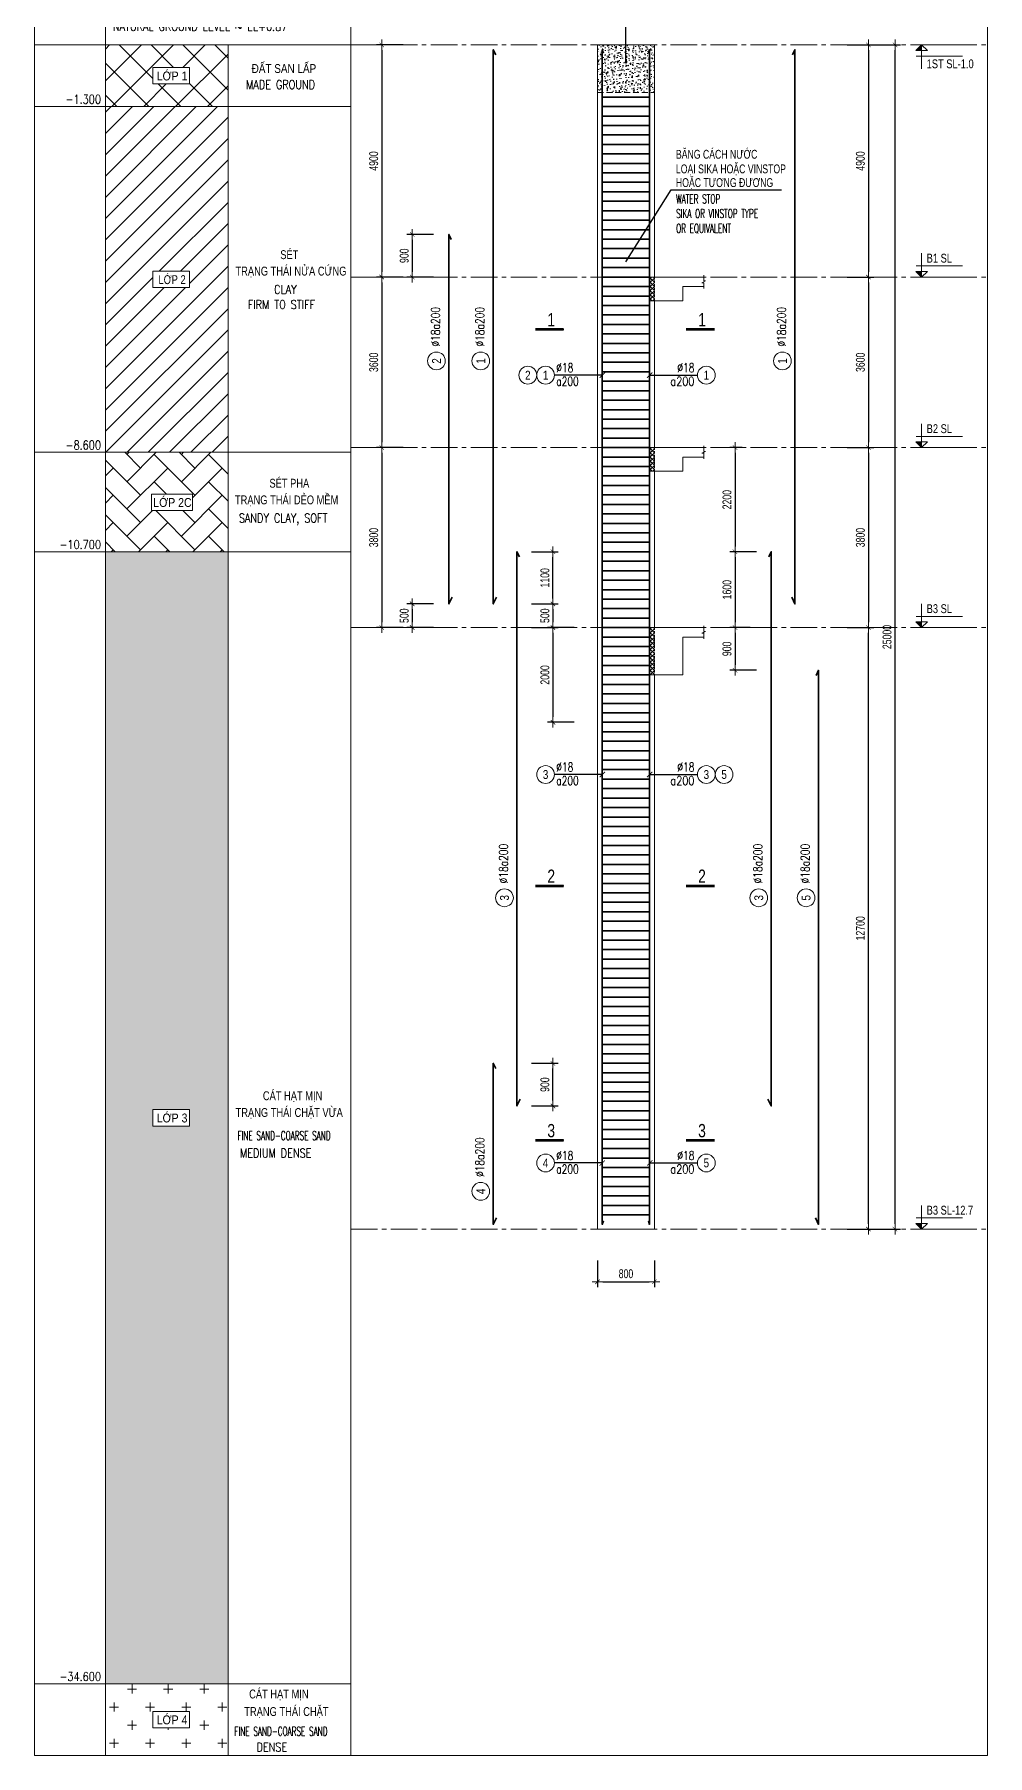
# Model space of a CAD drawing. Header units: millimetres. Extents: x -642477 to 1168880, y -27982 to 330379.
# Drawn here: x 106210 to 126331, y 63733 to 100071 of the extents above; entities that cross this region are included whole.
import ezdxf
from ezdxf.enums import TextEntityAlignment as Align

# ---------------------------------------------------------------- set-up
doc = ezdxf.new("R2010")
doc.units = ezdxf.units.MM
for name, pattern in [('CENTER2', [1.125, 0.75, -0.125, 0.125, -0.125]), ('HIDDEN', [0.375, 0.25, -0.125]), ('HIDDEN2', [4.7625, 3.175, -1.5875])]:
    doc.linetypes.add(name, pattern=pattern)
doc.layers.get('0').update_dxf_attribs({"lineweight": 20})
doc.layers.get('Defpoints').update_dxf_attribs({"color": 151, "lineweight": 9})
for name, color, linetype, lineweight in [('NDC_S_ANNO', 7, 'Continuous', 20), ('NDC_S_AXIS', 5, 'CENTER2', 13), ('NDC_S_BREAK-LINE', 1, 'Continuous', 15), ('NDC_S_CONTINUOUS', 3, 'Continuous', 20), ('NDC_S_DIM', 1, 'Continuous', 15), ('NDC_S_ENG TEXT', 2, 'Continuous', 20), ('NDC_S_ENG TITLE', 3, 'Continuous', 20), ('NDC_S_FOUNDATION NAME', 7, 'Continuous', 20), ('NDC_S_HATCH MATERIAL', 8, 'Continuous', 13), ('NDC_S_HIDDEN', 8, 'HIDDEN2', 13), ('NDC_S_LEADER', 1, 'Continuous', 15), ('NDC_S_LEVEL TEXT', 7, 'Continuous', 20), ('NDC_S_REBAR', 4, 'Continuous', 35), ('NDC_S_SYMBOL', 1, 'Continuous', 15), ('NDC_S_TEXT SYMBOL', 7, 'Continuous', 20), ('NDC_S_VN TEXT', 7, 'Continuous', 20), ('NDC_S_VN TITLE', 6, 'Continuous', 35), ('rev_20200806', 1, 'Continuous', 20)]:
    doc.layers.add(name, color=color, linetype=linetype, lineweight=lineweight)
doc.layers.get('rev_20200806').off()
doc.styles.add('ARIAL', font='arial.ttf', dxfattribs={"width": 0.8})
doc.styles.add('NDC_ANNO', font='', dxfattribs={"width": 0.8})
doc.styles.add('NDC_ARIAL', font='arial.ttf', dxfattribs={"width": 0.85})
doc.styles.add('NDC_DIM', font='', dxfattribs={"width": 0.75})
doc.styles.add('NDC_EN TXT', font='romans.shx', dxfattribs={"width": 0.8})
doc.styles.add('NDC_ROMANS', font='romans.shx', dxfattribs={"width": 0.8, "bigfont": 'vns.shx'})
doc.styles.get('NDC_ANNO').set_extended_font_data('Dotum')
doc.styles.get('NDC_DIM').set_extended_font_data('Dotum')
doc.dimstyles.new('NDC_dim_25', dxfattribs={"dimscale": 25, "dimtxt": 2.2, "dimasz": 1.5, "dimexe": 1.5, "dimexo": 2.5, "dimgap": 1, "dimtad": 1, "dimdec": 0, "dimzin": 0, "dimdsep": 46, "dimtxsty": 'NDC_DIM', "dimblk": 'DIMMARK', "dimcen": 0.09, "dimdle": 1.2, "dimclrd": 1, "dimclre": 1, "dimclrt": 3, "dimadec": 0, "dimazin": 0, "dimtfac": 1, "dimtdec": 0, "dimtix": 1, "dimtofl": 0, "dimtmove": 0, "dimatfit": 3, "dimfxl": 6, "dimfxlon": 1, "dimtolj": 1, "dimtzin": 0, "dimarcsym": 0})
doc.dimstyles.new('NDC_dim_75', dxfattribs={"dimscale": 75, "dimtxt": 2.5, "dimasz": 1.5, "dimexe": 1.5, "dimexo": 2.5, "dimgap": 1, "dimtad": 1, "dimdec": 0, "dimzin": 0, "dimdsep": 46, "dimtxsty": 'NDC_DIM', "dimblk": 'DIMMARK', "dimcen": 0.09, "dimdle": 1.2, "dimclrd": 1, "dimclre": 1, "dimclrt": 3, "dimadec": 0, "dimazin": 0, "dimtfac": 1, "dimtdec": 0, "dimtix": 1, "dimtofl": 0, "dimtmove": 0, "dimatfit": 3, "dimfxl": 6, "dimfxlon": 1, "dimtolj": 1, "dimtzin": 0, "dimarcsym": 0})

# ---------------------------------------------------------------- blocks, each defined once
blk = doc.blocks.new('*U191')
at = {"layer": 'NDC_S_ANNO', "color": 0, "linetype": 'ByBlock', "lineweight": -2}
blk.add_line((-4.36, 0), (1, 0), dxfattribs=at)
at = {"layer": 'NDC_S_ANNO', "ltscale": 0.005, "const_width": 0.5}
blk.add_lwpolyline([(1, 0), (-4.36, 0)], dxfattribs=at)
at = {"layer": 'NDC_S_TEXT SYMBOL', "linetype": 'ByBlock', "lineweight": -2, "style": 'NDC_ANNO', "width": 0.8}
blk.add_attdef('DETAIL', text='', height=2.5, dxfattribs=at).set_placement((-0.64, 1.82), align=Align.MIDDLE_RIGHT)
blk = doc.blocks.new('*U400')
at = {"layer": 'NDC_S_REBAR', "ltscale": 80}
blk.add_line((-500, 0), (500, 0), dxfattribs=at)
blk = doc.blocks.new('*U401')
at = {"layer": 'NDC_S_DIM', "color": 0, "linetype": 'ByBlock', "lineweight": -2, "transparency": 16777216}
for p in [(0, 23600), (0, 23400), (0, 23200), (0, 23000), (0, 22800), (0, 22600), (0, 22400), (0, 22200), (0, 22000), (0, 21800), (0, 21600), (0, 21400), (0, 21200), (0, 21000), (0, 20800), (0, 20600), (0, 20400), (0, 20200), (0, 20000), (0, 19800), (0, 19600), (0, 19400), (0, 19200), (0, 19000), (0, 18800), (0, 18600), (0, 18400), (0, 18200), (0, 18000), (0, 17800), (0, 17600), (0, 17400), (0, 17200), (0, 17000), (0, 16800), (0, 16600), (0, 16400), (0, 16200), (0, 16000), (0, 15800), (0, 15600), (0, 15400), (0, 15200), (0, 15000), (0, 14800), (0, 14600), (0, 14400), (0, 14200), (0, 14000), (0, 13800), (0, 13600), (0, 13400), (0, 13200), (0, 13000), (0, 12800), (0, 12600), (0, 12400), (0, 12200), (0, 12000), (0, 11800), (0, 11600), (0, 11400), (0, 11200), (0, 11000), (0, 10800), (0, 10600), (0, 10400), (0, 10200), (0, 10000), (0, 9800), (0, 9600), (0, 9400), (0, 9200), (0, 9000), (0, 8800), (0, 8600), (0, 8400), (0, 8200), (0, 8000), (0, 7800), (0, 7600), (0, 7400), (0, 7200), (0, 7000), (0, 6800), (0, 6600), (0, 6400), (0, 6200), (0, 6000), (0, 5800), (0, 5600), (0, 5400), (0, 5200), (0, 5000), (0, 4800), (0, 4600), (0, 4400), (0, 4200), (0, 4000), (0, 3800), (0, 3600), (0, 3400), (0, 3200), (0, 3000), (0, 2800), (0, 2600), (0, 2400), (0, 2200), (0, 2000), (0, 1800), (0, 1600), (0, 1400), (0, 1200), (0, 1000), (0, 800), (0, 600), (0, 400), (0, 200), (0, 0)]:
    blk.add_blockref('*U400', p, dxfattribs=at)
blk = doc.blocks.new('DIMMARK')
at = {"layer": 'NDC_S_DIM', "color": 1}
blk.add_line((-1.5, 0), (1, 0), dxfattribs=at)
at = {"layer": 'NDC_S_DIM', "color": 2, "const_width": 0.1}
blk.add_lwpolyline([(-0.42, -0.42), (0.42, 0.42)], dxfattribs=at)
blk = doc.blocks.new('*D410')
at = {"layer": 'Defpoints', "color": 0, "ltscale": 100, "transparency": 16777216}
for p in [(120410, 99848), (120410, 94948), (123816, 94948)]:
    blk.add_point(p, dxfattribs=at)
at = {"layer": 'NDC_S_DIM', "color": 1, "lineweight": -2, "ltscale": 100, "transparency": 16777216}
for p, q in [((123366, 99848), (123928, 99848)), ((123816, 99736), (123816, 95061)), ((123366, 94948), (123928, 94948))]:
    blk.add_line(p, q, dxfattribs=at)
at = {"layer": 'NDC_S_DIM', "color": 1, "lineweight": -2, "ltscale": 100, "transparency": 16777216, "xscale": 112.5, "yscale": 112.5, "zscale": 112.5}
for p, rotation in [((123816, 99848), 90), ((123816, 94948), 270)]:
    blk.add_blockref('DIMMARK', p, dxfattribs=dict(at, rotation=rotation))
at = {"layer": 'NDC_S_DIM', "color": 3, "ltscale": 100, "transparency": 16777216, "insert": (123647, 97398), "char_height": 187.5, "attachment_point": 5, "rotation": 90, "style": 'NDC_DIM'}
blk.add_mtext('\\A1;4900', dxfattribs=at)
blk = doc.blocks.new('*D411')
at = {"layer": 'Defpoints', "color": 0, "ltscale": 100, "transparency": 16777216}
for p in [(120410, 94948), (120410, 91348), (123816, 91348)]:
    blk.add_point(p, dxfattribs=at)
at = {"layer": 'NDC_S_DIM', "color": 1, "lineweight": -2, "ltscale": 100, "transparency": 16777216}
for p, q in [((123366, 94948), (123928, 94948)), ((123816, 94836), (123816, 91461)), ((123366, 91348), (123928, 91348))]:
    blk.add_line(p, q, dxfattribs=at)
at = {"layer": 'NDC_S_DIM', "color": 1, "lineweight": -2, "ltscale": 100, "transparency": 16777216, "xscale": 112.5, "yscale": 112.5, "zscale": 112.5}
for p, rotation in [((123816, 94948), 90), ((123816, 91348), 270)]:
    blk.add_blockref('DIMMARK', p, dxfattribs=dict(at, rotation=rotation))
at = {"layer": 'NDC_S_DIM', "color": 3, "ltscale": 100, "transparency": 16777216, "insert": (123647, 93148), "char_height": 187.5, "attachment_point": 5, "rotation": 90, "style": 'NDC_DIM'}
blk.add_mtext('\\A1;3600', dxfattribs=at)
blk = doc.blocks.new('*D412')
at = {"layer": 'Defpoints', "color": 0, "ltscale": 100, "transparency": 16777216}
for p in [(120410, 91348), (120410, 87548), (123816, 87548)]:
    blk.add_point(p, dxfattribs=at)
at = {"layer": 'NDC_S_DIM', "color": 1, "lineweight": -2, "ltscale": 100, "transparency": 16777216}
for p, q in [((123366, 91348), (123928, 91348)), ((123816, 91236), (123816, 87661)), ((123366, 87548), (123928, 87548))]:
    blk.add_line(p, q, dxfattribs=at)
at = {"layer": 'NDC_S_DIM', "color": 1, "lineweight": -2, "ltscale": 100, "transparency": 16777216, "xscale": 112.5, "yscale": 112.5, "zscale": 112.5}
for p, rotation in [((123816, 91348), 90), ((123816, 87548), 270)]:
    blk.add_blockref('DIMMARK', p, dxfattribs=dict(at, rotation=rotation))
at = {"layer": 'NDC_S_DIM', "color": 3, "ltscale": 100, "transparency": 16777216, "insert": (123647, 89448), "char_height": 187.5, "attachment_point": 5, "rotation": 90, "style": 'NDC_DIM'}
blk.add_mtext('\\A1;3800', dxfattribs=at)
blk = doc.blocks.new('*D413')
at = {"layer": 'Defpoints', "color": 0, "ltscale": 100, "transparency": 16777216}
for p in [(120410, 99848), (124378, 99848), (120410, 74848)]:
    blk.add_point(p, dxfattribs=at)
at = {"layer": 'NDC_S_DIM', "color": 1, "lineweight": -2, "ltscale": 100, "transparency": 16777216}
for p, q in [((123928, 99848), (124491, 99848)), ((124378, 74961), (124378, 99736)), ((123928, 74848), (124491, 74848))]:
    blk.add_line(p, q, dxfattribs=at)
at = {"layer": 'NDC_S_DIM', "color": 1, "lineweight": -2, "ltscale": 100, "transparency": 16777216, "xscale": 112.5, "yscale": 112.5, "zscale": 112.5}
for p, rotation in [((124378, 99848), 90), ((124378, 74848), 270)]:
    blk.add_blockref('DIMMARK', p, dxfattribs=dict(at, rotation=rotation))
at = {"layer": 'NDC_S_DIM', "color": 3, "ltscale": 100, "transparency": 16777216, "insert": (124210, 87348), "char_height": 187.5, "attachment_point": 5, "rotation": 90, "style": 'NDC_DIM'}
blk.add_mtext('\\A1;25000', dxfattribs=at)
blk = doc.blocks.new('kata_block_CT')
at = {"layer": 'NDC_S_ANNO'}
blk.add_hatch(color=3, dxfattribs=at).paths.add_polyline_path([(0, 1.6), (-1.61, 1.6), (0, 0)])
at = {"layer": 'NDC_S_ANNO', "ltscale": 50}
h = blk.add_hatch(dxfattribs=at)
h.set_pattern_fill('ANSI31', color=256, scale=1.406, style=0)
h.paths.add_polyline_path([(0, 1.6), (0, 0), (1.61, 1.6)])
for p, q in [((11.56, 0), (-1.64, 0)), ((-1.59, 3.14), (11.47, 3.14))]:
    blk.add_line(p, q, dxfattribs=at)
for points in [[(0, 6.69), (0, 0)], [(0, 0), (-1.61, 1.6), (0, 1.6)], [(0, 0), (1.61, 1.6), (0, 1.6)]]:
    blk.add_lwpolyline(points, dxfattribs=at)
at = {"layer": 'NDC_S_ANNO', "color": 8, "ltscale": 50}
blk.add_lwpolyline([(0, 0), (-1.61, 1.6), (0, 1.6)], dxfattribs=at)
at = {"layer": 'NDC_S_TEXT SYMBOL', "color": 3, "style": 'NDC_ANNO', "width": 0.8}
blk.add_attdef('CT', (1.41, 4.07), '', height=2.5, dxfattribs=at)
blk = doc.blocks.new('*D414')
at = {"layer": 'Defpoints', "color": 0, "ltscale": 100, "transparency": 16777216}
for p in [(120410, 87548), (123816, 87548), (120410, 74848)]:
    blk.add_point(p, dxfattribs=at)
at = {"layer": 'NDC_S_DIM', "color": 1, "lineweight": -2, "ltscale": 100, "transparency": 16777216}
for p, q in [((123366, 87548), (123928, 87548)), ((123816, 74961), (123816, 87436)), ((123366, 74848), (123928, 74848))]:
    blk.add_line(p, q, dxfattribs=at)
at = {"layer": 'NDC_S_DIM', "color": 1, "lineweight": -2, "ltscale": 100, "transparency": 16777216, "xscale": 112.5, "yscale": 112.5, "zscale": 112.5}
for p, rotation in [((123816, 87548), 90), ((123816, 74848), 270)]:
    blk.add_blockref('DIMMARK', p, dxfattribs=dict(at, rotation=rotation))
at = {"layer": 'NDC_S_DIM', "color": 3, "ltscale": 100, "transparency": 16777216, "insert": (123647, 81198), "char_height": 187.5, "attachment_point": 5, "rotation": 90, "style": 'NDC_DIM'}
blk.add_mtext('\\A1;12700', dxfattribs=at)
blk = doc.blocks.new('*D415')
at = {"layer": 'Defpoints', "color": 0, "ltscale": 100, "transparency": 16777216}
for p in [(114456, 99848), (113542, 94948), (114456, 94948)]:
    blk.add_point(p, dxfattribs=at)
at = {"layer": 'NDC_S_DIM', "color": 1, "lineweight": -2, "ltscale": 100, "transparency": 16777216}
for p, q in [((113992, 99848), (113430, 99848)), ((113542, 99736), (113542, 95061)), ((113992, 94948), (113430, 94948))]:
    blk.add_line(p, q, dxfattribs=at)
at = {"layer": 'NDC_S_DIM', "color": 1, "lineweight": -2, "ltscale": 100, "transparency": 16777216, "xscale": 112.5, "yscale": 112.5, "zscale": 112.5}
for p, rotation in [((113542, 99848), 90), ((113542, 94948), 270)]:
    blk.add_blockref('DIMMARK', p, dxfattribs=dict(at, rotation=rotation))
at = {"layer": 'NDC_S_DIM', "color": 3, "ltscale": 100, "transparency": 16777216, "insert": (113373, 97398), "char_height": 187.5, "attachment_point": 5, "rotation": 90, "style": 'NDC_DIM'}
blk.add_mtext('\\A1;4900', dxfattribs=at)
blk = doc.blocks.new('*D416')
at = {"layer": 'Defpoints', "color": 0, "ltscale": 100, "transparency": 16777216}
for p in [(114456, 94948), (113542, 91348), (114456, 91348)]:
    blk.add_point(p, dxfattribs=at)
at = {"layer": 'NDC_S_DIM', "color": 1, "lineweight": -2, "ltscale": 100, "transparency": 16777216}
for p, q in [((113992, 94948), (113430, 94948)), ((113542, 94836), (113542, 91461)), ((113992, 91348), (113430, 91348))]:
    blk.add_line(p, q, dxfattribs=at)
at = {"layer": 'NDC_S_DIM', "color": 1, "lineweight": -2, "ltscale": 100, "transparency": 16777216, "xscale": 112.5, "yscale": 112.5, "zscale": 112.5}
for p, rotation in [((113542, 94948), 90), ((113542, 91348), 270)]:
    blk.add_blockref('DIMMARK', p, dxfattribs=dict(at, rotation=rotation))
at = {"layer": 'NDC_S_DIM', "color": 3, "ltscale": 100, "transparency": 16777216, "insert": (113373, 93148), "char_height": 187.5, "attachment_point": 5, "rotation": 90, "style": 'NDC_DIM'}
blk.add_mtext('\\A1;3600', dxfattribs=at)
blk = doc.blocks.new('*D417')
at = {"layer": 'Defpoints', "color": 0, "ltscale": 100, "transparency": 16777216}
for p in [(114456, 91348), (113542, 87548), (114456, 87548)]:
    blk.add_point(p, dxfattribs=at)
at = {"layer": 'NDC_S_DIM', "color": 1, "lineweight": -2, "ltscale": 100, "transparency": 16777216}
for p, q in [((113992, 91348), (113430, 91348)), ((113542, 91236), (113542, 87661)), ((113992, 87548), (113430, 87548))]:
    blk.add_line(p, q, dxfattribs=at)
at = {"layer": 'NDC_S_DIM', "color": 1, "lineweight": -2, "ltscale": 100, "transparency": 16777216, "xscale": 112.5, "yscale": 112.5, "zscale": 112.5}
for p, rotation in [((113542, 91348), 90), ((113542, 87548), 270)]:
    blk.add_blockref('DIMMARK', p, dxfattribs=dict(at, rotation=rotation))
at = {"layer": 'NDC_S_DIM', "color": 3, "ltscale": 100, "transparency": 16777216, "insert": (113373, 89448), "char_height": 187.5, "attachment_point": 5, "rotation": 90, "style": 'NDC_DIM'}
blk.add_mtext('\\A1;3800', dxfattribs=at)
blk = doc.blocks.new('*U367')
blk.add_circle((-2.5, 0), 2.5)
at = {"layer": 'NDC_S_VN TEXT', "color": 7, "style": 'ARIAL', "width": 0.8}
blk.add_attdef('SH2', text='', height=2.5, dxfattribs=at).set_placement((-2.5, 0), align=Align.MIDDLE)
at = {"layer": 'NDC_S_VN TEXT', "color": 3, "style": 'NDC_EN TXT', "width": 0.75}
for tag, p in [('DK1', (0.5, 0.85)), ('KC1', (0.5, -2.97))]:
    blk.add_attdef(tag, p, '', height=2.5, dxfattribs=at)
blk = doc.blocks.new('*D418')
at = {"layer": 'Defpoints', "color": 0, "ltscale": 100, "transparency": 16777216}
for p in [(115897, 89148), (117156, 89148), (115897, 88048)]:
    blk.add_point(p, dxfattribs=at)
at = {"layer": 'NDC_S_DIM', "color": 1, "lineweight": -2, "ltscale": 100, "transparency": 16777216}
for p, q in [((116706, 89148), (117268, 89148)), ((117156, 88161), (117156, 89036)), ((116706, 88048), (117268, 88048))]:
    blk.add_line(p, q, dxfattribs=at)
at = {"layer": 'NDC_S_DIM', "color": 1, "lineweight": -2, "ltscale": 100, "transparency": 16777216, "xscale": 112.5, "yscale": 112.5, "zscale": 112.5}
for p, rotation in [((117156, 89148), 90), ((117156, 88048), 270)]:
    blk.add_blockref('DIMMARK', p, dxfattribs=dict(at, rotation=rotation))
at = {"layer": 'NDC_S_DIM', "color": 3, "ltscale": 100, "transparency": 16777216, "insert": (116987, 88598), "char_height": 187.5, "attachment_point": 5, "rotation": 90, "style": 'NDC_DIM'}
blk.add_mtext('\\A1;1100', dxfattribs=at)
blk = doc.blocks.new('*D402')
at = {"layer": 'Defpoints', "color": 0, "ltscale": 100, "transparency": 16777216}
for p in [(115897, 78348), (117156, 78348), (116397, 77448)]:
    blk.add_point(p, dxfattribs=at)
at = {"layer": 'NDC_S_DIM', "color": 1, "lineweight": -2, "ltscale": 100, "transparency": 16777216}
for p, q in [((116706, 78348), (117268, 78348)), ((117156, 77561), (117156, 78236)), ((116706, 77448), (117268, 77448))]:
    blk.add_line(p, q, dxfattribs=at)
at = {"layer": 'NDC_S_DIM', "color": 1, "lineweight": -2, "ltscale": 100, "transparency": 16777216, "xscale": 112.5, "yscale": 112.5, "zscale": 112.5}
for p, rotation in [((117156, 78348), 90), ((117156, 77448), 270)]:
    blk.add_blockref('DIMMARK', p, dxfattribs=dict(at, rotation=rotation))
at = {"layer": 'NDC_S_DIM', "color": 3, "ltscale": 100, "transparency": 16777216, "insert": (116987, 77898), "char_height": 187.5, "attachment_point": 5, "rotation": 90, "style": 'NDC_DIM'}
blk.add_mtext('\\A1;900', dxfattribs=at)
blk = doc.blocks.new('*D403')
at = {"layer": 'Defpoints', "color": 0, "ltscale": 100, "transparency": 16777216}
for p in [(115897, 88048), (115897, 87548), (117156, 87548)]:
    blk.add_point(p, dxfattribs=at)
at = {"layer": 'NDC_S_DIM', "color": 1, "lineweight": -2, "ltscale": 100, "transparency": 16777216}
for p, q in [((116706, 88048), (117268, 88048)), ((117156, 87936), (117156, 87661)), ((116706, 87548), (117268, 87548))]:
    blk.add_line(p, q, dxfattribs=at)
at = {"layer": 'NDC_S_DIM', "color": 1, "lineweight": -2, "ltscale": 100, "transparency": 16777216, "xscale": 112.5, "yscale": 112.5, "zscale": 112.5}
for p, rotation in [((117156, 88048), 90), ((117156, 87548), 270)]:
    blk.add_blockref('DIMMARK', p, dxfattribs=dict(at, rotation=rotation))
at = {"layer": 'NDC_S_DIM', "color": 3, "ltscale": 100, "transparency": 16777216, "insert": (116987, 87798), "char_height": 187.5, "attachment_point": 5, "rotation": 90, "style": 'NDC_DIM'}
blk.add_mtext('\\A1;500', dxfattribs=at)
blk = doc.blocks.new('*U366')
blk.add_circle((2.5, 0), 2.5)
at = {"layer": 'NDC_S_VN TEXT', "color": 3, "style": 'NDC_EN TXT'}
for tag, width, p in [('DK2', 0.75, (-0.85, 0.85)), ('KC2', 0.8, (-0.85, -2.97))]:
    blk.add_attdef(tag, text='', height=2.5, dxfattribs=dict(at, width=width)).set_placement(p, align=Align.RIGHT)
at = {"layer": 'NDC_S_VN TEXT', "color": 7, "style": 'ARIAL', "width": 0.8}
blk.add_attdef('SH3', text='', height=2.5, dxfattribs=at).set_placement((2.5, 0), align=Align.MIDDLE)
blk = doc.blocks.new('*D404')
at = {"layer": 'Defpoints', "color": 0, "ltscale": 100, "transparency": 16777216}
for p in [(114960, 88048), (114186, 87548), (114960, 87548)]:
    blk.add_point(p, dxfattribs=at)
at = {"layer": 'NDC_S_DIM', "color": 1, "lineweight": -2, "ltscale": 100, "transparency": 16777216}
for p, q in [((114636, 88048), (114073, 88048)), ((114186, 87936), (114186, 87661)), ((114636, 87548), (114073, 87548))]:
    blk.add_line(p, q, dxfattribs=at)
at = {"layer": 'NDC_S_DIM', "color": 1, "lineweight": -2, "ltscale": 100, "transparency": 16777216, "xscale": 112.5, "yscale": 112.5, "zscale": 112.5}
for p, rotation in [((114186, 88048), 90), ((114186, 87548), 270)]:
    blk.add_blockref('DIMMARK', p, dxfattribs=dict(at, rotation=rotation))
at = {"layer": 'NDC_S_DIM', "color": 3, "ltscale": 100, "transparency": 16777216, "insert": (114017, 87798), "char_height": 187.5, "attachment_point": 5, "rotation": 90, "style": 'NDC_DIM'}
blk.add_mtext('\\A1;500', dxfattribs=at)
blk = doc.blocks.new('*D405')
at = {"layer": 'Defpoints', "color": 0, "ltscale": 100, "transparency": 16777216}
for p in [(114960, 95848), (114186, 94948), (114960, 94948)]:
    blk.add_point(p, dxfattribs=at)
at = {"layer": 'NDC_S_DIM', "color": 1, "lineweight": -2, "ltscale": 100, "transparency": 16777216}
for p, q in [((114636, 95848), (114073, 95848)), ((114186, 95736), (114186, 95061)), ((114636, 94948), (114073, 94948))]:
    blk.add_line(p, q, dxfattribs=at)
at = {"layer": 'NDC_S_DIM', "color": 1, "lineweight": -2, "ltscale": 100, "transparency": 16777216, "xscale": 112.5, "yscale": 112.5, "zscale": 112.5}
for p, rotation in [((114186, 95848), 90), ((114186, 94948), 270)]:
    blk.add_blockref('DIMMARK', p, dxfattribs=dict(at, rotation=rotation))
at = {"layer": 'NDC_S_DIM', "color": 3, "ltscale": 100, "transparency": 16777216, "insert": (114017, 95398), "char_height": 187.5, "attachment_point": 5, "rotation": 90, "style": 'NDC_DIM'}
blk.add_mtext('\\A1;900', dxfattribs=at)
blk = doc.blocks.new('*D406')
at = {"layer": 'Defpoints', "color": 0, "ltscale": 100, "transparency": 16777216}
for p in [(121338, 91348), (121000, 89148), (121765, 89148)]:
    blk.add_point(p, dxfattribs=at)
at = {"layer": 'NDC_S_DIM', "color": 1, "lineweight": -2, "ltscale": 100, "transparency": 16777216}
for p, q in [((121150, 91348), (120887, 91348)), ((121000, 91236), (121000, 89261)), ((121450, 89148), (120887, 89148))]:
    blk.add_line(p, q, dxfattribs=at)
at = {"layer": 'NDC_S_DIM', "color": 1, "lineweight": -2, "ltscale": 100, "transparency": 16777216, "xscale": 112.5, "yscale": 112.5, "zscale": 112.5}
for p, rotation in [((121000, 91348), 90), ((121000, 89148), 270)]:
    blk.add_blockref('DIMMARK', p, dxfattribs=dict(at, rotation=rotation))
at = {"layer": 'NDC_S_DIM', "color": 3, "ltscale": 100, "transparency": 16777216, "insert": (120831, 90248), "char_height": 187.5, "attachment_point": 5, "rotation": 90, "style": 'NDC_DIM'}
blk.add_mtext('\\A1;2200', dxfattribs=at)
blk = doc.blocks.new('*D407')
at = {"layer": 'Defpoints', "color": 0, "ltscale": 100, "transparency": 16777216}
for p in [(121765, 89148), (121000, 87548), (121507, 87548)]:
    blk.add_point(p, dxfattribs=at)
at = {"layer": 'NDC_S_DIM', "color": 1, "lineweight": -2, "ltscale": 100, "transparency": 16777216}
for p, q in [((121450, 89148), (120887, 89148)), ((121000, 89036), (121000, 87661)), ((121319, 87548), (120887, 87548))]:
    blk.add_line(p, q, dxfattribs=at)
at = {"layer": 'NDC_S_DIM', "color": 1, "lineweight": -2, "ltscale": 100, "transparency": 16777216, "xscale": 112.5, "yscale": 112.5, "zscale": 112.5}
for p, rotation in [((121000, 89148), 90), ((121000, 87548), 270)]:
    blk.add_blockref('DIMMARK', p, dxfattribs=dict(at, rotation=rotation))
at = {"layer": 'NDC_S_DIM', "color": 3, "ltscale": 100, "transparency": 16777216, "insert": (120831, 88348), "char_height": 187.5, "attachment_point": 5, "rotation": 90, "style": 'NDC_DIM'}
blk.add_mtext('\\A1;1600', dxfattribs=at)
blk = doc.blocks.new('*D408')
at = {"layer": 'Defpoints', "color": 0, "ltscale": 100, "transparency": 16777216}
for p in [(121507, 87548), (121000, 86648), (122765, 86648)]:
    blk.add_point(p, dxfattribs=at)
at = {"layer": 'NDC_S_DIM', "color": 1, "lineweight": -2, "ltscale": 100, "transparency": 16777216}
for p, q in [((121319, 87548), (120887, 87548)), ((121000, 87436), (121000, 86761)), ((121450, 86648), (120887, 86648))]:
    blk.add_line(p, q, dxfattribs=at)
at = {"layer": 'NDC_S_DIM', "color": 1, "lineweight": -2, "ltscale": 100, "transparency": 16777216, "xscale": 112.5, "yscale": 112.5, "zscale": 112.5}
for p, rotation in [((121000, 87548), 90), ((121000, 86648), 270)]:
    blk.add_blockref('DIMMARK', p, dxfattribs=dict(at, rotation=rotation))
at = {"layer": 'NDC_S_DIM', "color": 3, "ltscale": 100, "transparency": 16777216, "insert": (120831, 87098), "char_height": 187.5, "attachment_point": 5, "rotation": 90, "style": 'NDC_DIM'}
blk.add_mtext('\\A1;900', dxfattribs=at)
blk = doc.blocks.new('*D409')
at = {"layer": 'Defpoints', "color": 0, "ltscale": 100, "transparency": 16777216}
for p in [(118098, 74848), (119298, 74848), (119298, 73736)]:
    blk.add_point(p, dxfattribs=at)
at = {"layer": 'NDC_S_DIM', "color": 1, "lineweight": -2, "ltscale": 100, "transparency": 16777216}
for p, q in [((118098, 74186), (118098, 73623)), ((119298, 74186), (119298, 73623)), ((118210, 73736), (119185, 73736))]:
    blk.add_line(p, q, dxfattribs=at)
at = {"layer": 'NDC_S_DIM', "color": 1, "lineweight": -2, "ltscale": 100, "transparency": 16777216, "xscale": 112.5, "yscale": 112.5, "zscale": 112.5, "rotation": 180}
blk.add_blockref('DIMMARK', (118098, 73736), dxfattribs=at)
at = {"layer": 'NDC_S_DIM', "color": 1, "lineweight": -2, "ltscale": 100, "transparency": 16777216, "xscale": 112.5, "yscale": 112.5, "zscale": 112.5}
blk.add_blockref('DIMMARK', (119298, 73736), dxfattribs=at)
at = {"layer": 'NDC_S_DIM', "color": 3, "ltscale": 100, "transparency": 16777216, "insert": (118698, 73905), "char_height": 187.5, "attachment_point": 5, "style": 'NDC_DIM'}
blk.add_mtext('\\A1;800', dxfattribs=at)
blk = doc.blocks.new('HK8')
at = {"layer": 'NDC_S_HATCH MATERIAL', "ltscale": 100}
h = blk.add_hatch(dxfattribs=at)
h.set_pattern_fill('ANSI37', color=256, scale=150, angle=90)
h.set_pattern_definition([(135, (178280.06, 324566.9), (-336.7596, -336.7596), []), (225, (178280.06, 324566.9), (336.7596, -336.7596), [])])
h.paths.add_polyline_path([(4089, -4063), (1500, -4063), (1500, -5363), (4089, -5363)])
h.paths.add_polyline_path([(2499, -4886), (2499, -4540), (3277, -4540), (3277, -4886)], flags=16)
h = blk.add_hatch(dxfattribs=at)
h.set_pattern_fill('ANSI31', color=256, scale=100)
h.set_pattern_definition([(45, (58959.74, -111519.68), (-224.5064, 224.5064), [])])
h.paths.add_polyline_path([(4089, -5363), (1500, -5363), (1500, -12663), (4089, -12663)])
h.paths.add_polyline_path([(2499, -9186), (2499, -8840), (3277, -8840), (3277, -9186)], flags=16)
h = blk.add_hatch(dxfattribs=at)
h.set_pattern_fill('AR-HBONE', color=256, scale=4)
h.set_pattern_definition([(45, (178280.06, 321671.12), (6e-14, 574.7364), [1219.2, -406.4]), (135, (178567.43, 321958.5), (6e-14, 574.7364), [1219.2, -406.4])])
h.paths.add_polyline_path([(4089, -12663), (1500, -12663), (1500, -14763), (4089, -14763)])
h.paths.add_polyline_path([(2474, -13891), (2474, -13545), (3334, -13545), (3334, -13891)], flags=16)
h = blk.add_hatch(dxfattribs=at)
h.set_pattern_fill('AR-CONC', color=256, scale=4)
h.set_pattern_definition([(50, (178280.06, 319932.73), (728.7387, -63.7563), [76.2, -838.2]), (355, (178280.1, 319932.7), (-140.9737, 764.2274), [60.96, -670.5623]), (100.45144, (178340.8, 319927.4), (587.765, 700.471), [64.76, -712.361]), (46.1842, (178280.1, 320135.9), (1084.3162, -168.1693), [114.3, -1257.3]), (96.63556, (178370.4, 320121.9), (949.6165, 989.7045), [97.14, -1068.5424]), (351.18415, (178280.1, 320135.9), (949.6165, 989.7045), [91.44, -1005.839]), (21, (178381.66, 320085.13), (606.4576, -409.0608), [76.2, -838.2]), (326, (178381.7, 320085.1), (247.2081, 736.7519), [60.96, -670.56]), (71.45144, (178432.2, 320051.05), (853.6657, 327.6911), [64.76, -712.3598]), (37.5, (178280.06, 319932.73), (12.35441, 338.22016), [0, -662.432, 0, -680.72, 0, -673.1]), (7.5, (178280.06, 319932.73), (267.27865, 400.7223), [0, -388.112, 0, -647.192, 0, -256.54]), (327.5, (178053.5, 319932.73), (542.36238, -22.91498), [0, -254, 0, -792.48, 0, -1051.56]), (317.5, (177951.9, 319932.73), (592.5167, 101.70596), [0, -330.2, 0, -526.288, 0, -746.76])])
h.paths.add_polyline_path([(4089, -14763), (1500, -14763), (1500, -38663), (4089, -38663)])
h.paths.add_polyline_path([(3277, -26540), (3277, -26886), (2499, -26886), (2499, -26540)], flags=16)
h = blk.add_hatch(dxfattribs=at)
h.set_pattern_fill('CROSS', color=256, scale=60)
h.set_pattern_definition([(0, (178280.06, 322692.3), (381, 381), [190.5, -571.5]), (90, (178375.3, 322597.07), (-381, 381), [190.5, -571.5])])
h.paths.add_polyline_path([(4089, -38663), (1500, -38663), (1500, -40178), (4089, -40178)])
h.paths.add_polyline_path([(2499, -39594), (2499, -39247), (3277, -39247), (3277, -39594)], flags=16)
at = {"layer": 'NDC_S_CONTINUOUS'}
for p, q in [((0, -40178), (0, 0)), ((1500, -40178), (1500, 0)), ((6679, -40178), (6679, 0)), ((6679, -4063), (0, -4063)), ((4089, -40178), (4089, -4063)), ((6679, -5363), (0, -5363)), ((1500, -5363), (300, -5363)), ((1500, -12663), (0, -12663)), ((6679, -12663), (1500, -12663)), ((6679, -12663), (1500, -12663)), ((1500, -14763), (0, -14763)), ((6679, -14763), (1500, -14763)), ((6679, -14763), (1500, -14763)), ((1500, -38663), (0, -38663)), ((6679, -38663), (1500, -38663)), ((6679, -40178), (0, -40178))]:
    blk.add_line(p, q, dxfattribs=at)
for points in [[(0, 0), (6679, 0)], [(6679, -2914), (0, -2914)]]:
    blk.add_lwpolyline(points, dxfattribs=at)
at = {"layer": 'NDC_S_DIM'}
for points in [[(2499, -4540), (3277, -4540), (3277, -4886), (2499, -4886)], [(2499, -8840), (3277, -8840), (3277, -9186), (2499, -9186)], [(2474, -13545), (3334, -13545), (3334, -13891), (2474, -13891)], [(2499, -26540), (3277, -26540), (3277, -26886), (2499, -26886)], [(2499, -39247), (3277, -39247), (3277, -39594), (2499, -39594)]]:
    blk.add_lwpolyline(points, close=True, dxfattribs=at)
at = {"layer": 'NDC_S_ENG TEXT', "style": 'NDC_ROMANS', "width": 0.8}
for s, p in [('-1.300', (1404, -5209)), ('-8.600', (1404, -12509)), ('-10.700', (1404, -14609)), ('-34.600', (1404, -38509))]:
    blk.add_text(s, height=187.5, dxfattribs=at).set_placement(p, align=Align.MIDDLE_RIGHT)
at = {"layer": 'NDC_S_ENG TITLE', "style": 'NDC_EN TXT', "width": 0.6}
for s, p in [('BORED HOLE HK-8', (3999, -1547)), ('DEPTH', (751, -2176))]:
    blk.add_text(s, height=300, dxfattribs=at).set_placement(p, align=Align.MIDDLE)
at = {"layer": 'NDC_S_FOUNDATION NAME', "style": 'NDC_ARIAL', "width": 0.7}
blk.add_text('CỐT MẶT ĐẤT TỰ NHIÊN ~ EL+6.87', height=187.5, dxfattribs=at).set_placement((1655, -3422))
at = {"layer": 'NDC_S_VN TEXT', "style": 'NDC_EN TXT', "width": 0.8}
blk.add_text('NATURAL GROUND LEVEL ~ EL+6.87', height=187.5, dxfattribs=at).set_placement((1655, -3765))
at = {"layer": 'NDC_S_VN TEXT'}
for s, style, width, p in [('ĐẤT SAN LẤP', 'NDC_ARIAL', 0.8, (4586, -4560)), ('MADE GROUND', 'NDC_EN TXT', 0.8, (4467, -4899)), ('SÉT', 'NDC_ARIAL', 0.75, (5190, -8490)), ('TRẠNG THÁI NỬA CỨNG', 'NDC_ARIAL', 0.75, (4244, -8837)), ('CLAY', 'NDC_EN TXT', 0.8, (5060, -9225)), ('FIRM TO STIFF', 'NDC_EN TXT', 0.8, (4504, -9543)), ('SÉT PHA', 'NDC_ARIAL', 0.75, (4961, -13316)), ('TRẠNG THÁI DẺO MỀM', 'NDC_ARIAL', 0.75, (4233, -13667)), ('SANDY CLAY, SOFT', 'NDC_EN TXT', 0.8, (4315, -14051)), ('CÁT HẠT MỊN', 'NDC_ARIAL', 0.75, (4822, -26247)), ('TRẠNG THÁI CHẶT VỪA', 'NDC_ARIAL', 0.75, (4247, -26601)), ('FINE SAND-COARSE SAND', 'NDC_EN TXT', 0.6, (4286, -27089)), ('MEDIUM DENSE', 'NDC_EN TXT', 0.8, (4338, -27457)), ('CÁT HẠT MỊN', 'NDC_ARIAL', 0.75, (4533, -38878)), ('TRẠNG THÁI CHẶT ', 'NDC_ARIAL', 0.75, (4430, -39248)), ('FINE SAND-COARSE SAND', 'NDC_EN TXT', 0.6, (4221, -39665)), ('DENSE', 'NDC_EN TXT', 0.8, (4688, -40000))]:
    blk.add_text(s, height=187.5, dxfattribs=dict(at, style=style, width=width)).set_placement(p, align=Align.MIDDLE_LEFT)
at = {"layer": 'NDC_S_VN TITLE', "style": 'NDC_ARIAL'}
for s, height, width, p in [('CHIỀU', 300, 0.85, (756, -904)), ('HỐ KHOAN ĐỊA CHẤT HK-8', 300, 0.85, (4031, -927)), ('SÂU', 300, 0.85, (756, -1505)), ('LỚP 1', 187.5, 0.85, (2906, -4694)), ('LỚP 2', 187.5, 0.75, (2906, -8994)), ('LỚP 2C', 187.5, 0.85, (2914, -13699)), ('LỚP 3', 187.5, 0.85, (2906, -26694)), ('LỚP 4', 187.5, 0.85, (2906, -39401))]:
    blk.add_text(s, height=height, dxfattribs=dict(at, width=width)).set_placement(p, align=Align.MIDDLE)
blk = doc.blocks.new('*D2837')
at = {"layer": 'Defpoints', "color": 0, "ltscale": 100, "transparency": 16777216}
for p in [(117930, 87548), (117156, 85548), (117926, 85548)]:
    blk.add_point(p, dxfattribs=at)
at = {"layer": 'NDC_S_DIM', "color": 1, "lineweight": -2, "ltscale": 100, "transparency": 16777216}
for p, q in [((117606, 87548), (117043, 87548)), ((117156, 87436), (117156, 85661)), ((117606, 85548), (117043, 85548))]:
    blk.add_line(p, q, dxfattribs=at)
at = {"layer": 'NDC_S_DIM', "color": 1, "lineweight": -2, "ltscale": 100, "transparency": 16777216, "xscale": 112.5, "yscale": 112.5, "zscale": 112.5}
for p, rotation in [((117156, 87548), 90), ((117156, 85548), 270)]:
    blk.add_blockref('DIMMARK', p, dxfattribs=dict(at, rotation=rotation))
at = {"layer": 'NDC_S_DIM', "color": 3, "ltscale": 100, "transparency": 16777216, "insert": (116987, 86548), "char_height": 187.5, "attachment_point": 5, "rotation": 90, "style": 'NDC_DIM'}
blk.add_mtext('\\A1;2000', dxfattribs=at)

msp = doc.modelspace()

# ---------------------------------------------------------------- hatches: boundary and pattern name
at = {"layer": 'NDC_S_HATCH MATERIAL', "ltscale": 100}
h = msp.add_hatch(dxfattribs=at)
h.set_pattern_fill('AR-CONC', color=256)
h.set_pattern_definition([(50, (237701.97, 427166.72), (182.18467, -15.939086), [19.05, -209.55]), (355, (237701.97, 427166.72), (-35.24342, 191.05685), [15.24, -167.64058]), (100.451445, (237717.16, 427165.4), (146.94125, 175.11775), [16.19001, -178.09024]), (46.1842, (237701.97, 427217.52), (271.07904, -42.04233), [28.575, -314.325]), (96.63556, (237724.56, 427214.02), (237.40413, 247.42612), [24.28502, -267.1356]), (351.18415, (237701.97, 427217.52), (237.40413, 247.42612), [22.85997, -251.45973]), (21, (237727.37, 427204.82), (151.61439, -102.2652), [19.05, -209.55]), (326, (237727.37, 427204.82), (61.80203, 184.18797), [15.24, -167.64]), (71.451445, (237740.01, 427196.3), (213.41642, 81.92277), [16.19001, -178.08994]), (37.5, (237701.974, 427166.72), (3.088603, 84.555039), [0, -165.608, 0, -170.18, 0, -168.275]), (7.5, (237701.97, 427166.72), (66.819663, 100.180575), [0, -97.028, 0, -161.798, 0, -64.135]), (327.5, (237645.33, 427166.72), (135.590595, -5.728744), [0, -63.5, 0, -198.12, 0, -262.89]), (317.5, (237619.93, 427166.72), (148.12918, 25.42649), [0, -82.55, 0, -131.572, 0, -186.69])])
h.paths.add_polyline_path([(119297.9, 99848.1), (118097.9, 99848.1), (118097.9, 98848.1), (119297.9, 98848.1)])
at = {"layer": 'NDC_S_HATCH MATERIAL'}
h = msp.add_hatch(dxfattribs=at)
h.set_pattern_fill('ANSI37', color=256, scale=500)
h.set_pattern_definition([(45, (111919.506, 7995.99), (-44.194174, 44.194174), []), (135, (111919.506, 7995.99), (-44.194174, -44.194174), [])])
h.paths.add_polyline_path([(119297.9, 94948.1), (119197.9, 94948.1), (119197.9, 94448.1), (119297.9, 94448.1)])
h = msp.add_hatch(dxfattribs=at)
h.set_pattern_fill('ANSI37', color=256, scale=500)
h.set_pattern_definition([(45, (111919.506, 4395.99), (-44.194174, 44.194174), []), (135, (111919.506, 4395.99), (-44.194174, -44.194174), [])])
h.paths.add_polyline_path([(119297.9, 91348.1), (119197.9, 91348.1), (119197.9, 90848.1), (119297.9, 90848.1)])
h = msp.add_hatch(dxfattribs=at)
h.set_pattern_fill('ANSI37', color=256, scale=500)
h.set_pattern_definition([(45, (111919.506, 595.99), (-44.194174, 44.194174), []), (135, (111919.506, 595.99), (-44.194174, -44.194174), [])])
h.paths.add_polyline_path([(119297.9, 87548.1), (119197.9, 87548.1), (119197.9, 86548.1), (119297.9, 86548.1)])

# ---------------------------------------------------------------- linework, layer by layer
at = {"layer": 'NDC_S_AXIS', "ltscale": 750}
for p, q in [((112889.3, 99848.1), (126331.4, 99848.1)), ((112889.3, 94948.1), (126331.4, 94948.1)), ((112889.3, 91348.1), (126331.4, 91348.1)), ((112889.3, 87548.1), (126331.4, 87548.1)), ((112889.3, 74848.1), (126331.4, 74848.1))]:
    msp.add_line(p, q, dxfattribs=at)
at = {"layer": 'NDC_S_BREAK-LINE'}
for points in [[(120340.2, 94708.1), (120340.2, 94828.1), (120300.2, 94828.1), (120380.2, 94868.1), (120340.2, 94868.1), (120340.2, 94988.1)], [(120340.2, 91108.1), (120340.2, 91228.1), (120300.2, 91228.1), (120380.2, 91268.1), (120340.2, 91268.1), (120340.2, 91388.1)], [(120340.2, 87308.1), (120340.2, 87428.1), (120300.2, 87428.1), (120380.2, 87468.1), (120340.2, 87468.1), (120340.2, 87588.1)]]:
    msp.add_lwpolyline(points, dxfattribs=at)
at = {"layer": 'NDC_S_CONTINUOUS', "ltscale": 100}
for p in [(126331.4, 103910.8), (112889.3, 63732.8)]:
    msp.add_line(p, (126331.4, 63732.8), dxfattribs=at)
for points in [[(119297.9, 86548.1), (119297.9, 74848.1), (118097.9, 74848.1), (118097.9, 99848.1), (119297.9, 99848.1), (119297.9, 94948.1)], [(120340.2, 94948.1), (119197.9, 94948.1), (119197.9, 94448.1), (119897.9, 94448.1), (119897.9, 94748.1), (120340.2, 94748.1)], [(119297.9, 94448.1), (119297.9, 91348.1)], [(120340.2, 91348.1), (119197.9, 91348.1), (119197.9, 90848.1), (119897.9, 90848.1), (119897.9, 91148.1), (120340.2, 91148.1)], [(119297.9, 90848.1), (119297.9, 87548.1)], [(120340.2, 87548.1), (119197.9, 87548.1), (119197.9, 86548.1), (119897.9, 86548.1), (119897.9, 87348.1), (120340.2, 87348.1)]]:
    msp.add_lwpolyline(points, dxfattribs=at)
at = {"layer": 'NDC_S_DIM'}
for centre in [(114696.3, 93177.1), (115632.7, 93177.1), (116626, 92876.7), (122000.5, 93177.1), (120769.8, 84445.3), (116132.7, 81842.5), (121500.5, 81842.5), (122500.5, 81842.5), (115632.7, 75645.5)]:
    msp.add_circle(centre, 187.5, dxfattribs=at)
at = {"layer": 'NDC_S_HIDDEN', "linetype": 'HIDDEN', "ltscale": 500}
msp.add_line((118097.9, 98848.1), (119297.9, 98848.1), dxfattribs=at)
at = {"layer": 'NDC_S_HIDDEN', "linetype": 'HIDDEN', "ltscale": 200}
for p, q in [((119297.9, 94948.1), (119297.9, 94448.1)), ((119297.9, 91348.1), (119297.9, 90848.1)), ((119297.9, 87548.1), (119297.9, 86548.1))]:
    msp.add_line(p, q, dxfattribs=at)
at = {"layer": 'NDC_S_REBAR', "ltscale": 80}
for points in [[(115965.4, 88189), (115896.8, 88048.1), (115896.8, 99748.1), (115947.6, 99638.1)], [(118222.9, 75023.1), (118197.9, 74948.1), (118197.9, 99748.1), (118222.9, 99673.1)], [(119172.9, 75023.1), (119197.9, 74948.1), (119197.9, 99748.1), (119172.9, 99673.1)], [(122196, 88189), (122264.6, 88048.1), (122264.6, 99748.1), (122213.9, 99638.1)], [(115029, 88189), (114960.5, 88048.1), (114960.5, 95848.1), (115011.2, 95738.1)], [(116465.4, 77589), (116396.8, 77448.1), (116396.8, 89148.1), (116447.6, 89038.1)], [(121696, 77589), (121764.6, 77448.1), (121764.6, 89148.1), (121713.9, 89038.1)], [(122696, 75089), (122764.6, 74948.1), (122764.6, 86648.1), (122713.9, 86538.1)], [(115965.4, 75089), (115896.8, 74948.1), (115896.8, 78348.1), (115947.6, 78238.1)]]:
    msp.add_lwpolyline(points, dxfattribs=at)

# ---------------------------------------------------------------- block references
at = {"layer": 'NDC_S_DIM', "xscale": -1, "rotation": 180}
msp.add_blockref('*U401', (118697.9, 98748.1), dxfattribs=at)
at = {"layer": 'NDC_S_DIM', "ltscale": 80, "xscale": 75, "yscale": 75, "zscale": 75}
for name, p, values in [('*U367', (117188.5, 92876.7), {'SH2': '1', 'DK1': '%%C18', 'KC1': 'a200'}), ('*U366', (120207.3, 92876.7), {'SH3': '1', 'DK2': '%%C18', 'KC2': 'a200'}), ('*U367', (117188.5, 84445.3), {'SH2': '3', 'DK1': '%%C18', 'KC1': 'a200'}), ('*U366', (120207.3, 84445.3), {'SH3': '3', 'DK2': '%%C18', 'KC2': 'a200'}), ('*U367', (117188.5, 76244.3), {'SH2': '4', 'DK1': '%%C18', 'KC1': 'a200'}), ('*U366', (120207.3, 76244.3), {'SH3': '5', 'DK2': '%%C18', 'KC2': 'a200'})]:
    msp.add_blockref(name, p, dxfattribs=at).add_auto_attribs(values)
at = {"layer": 'NDC_S_SYMBOL', "xscale": 112, "yscale": 112, "zscale": 112}
for p, values in [((117273.3, 93844.2), {'DETAIL': '1'}), ((120456, 93844.2), {'DETAIL': '1'}), ((117273.3, 82095.1), {'DETAIL': '2'}), ((120456, 82095.1), {'DETAIL': '2'}), ((117273.3, 76723.4), {'DETAIL': '3'}), ((120456, 76723.4), {'DETAIL': '3'})]:
    msp.add_blockref('*U191', p, dxfattribs=at).add_auto_attribs(values)
at = {"layer": 'NDC_S_VN TEXT'}
ref = msp.add_blockref('kata_block_CT', (124940, 99848.1), dxfattribs=dict(at, xscale=-75, yscale=75, zscale=75, rotation=180))
ref.add_attrib('CT', '1ST SL-1.0', (125045.7, 99356.5), dxfattribs={"layer": 'NDC_S_TEXT SYMBOL', "color": 3, "height": 187.5, "style": 'NDC_ANNO', "width": 0.8})
at = {"layer": 'NDC_S_VN TEXT', "xscale": 75, "yscale": 75, "zscale": 75}
for p, values in [((124940, 94948.1), {'CT': 'B1 SL'}), ((124940, 91348.1), {'CT': 'B2 SL'}), ((124940, 87548.1), {'CT': 'B3 SL'}), ((124940, 74848.1), {'CT': 'B3 SL-12.7'})]:
    msp.add_blockref('kata_block_CT', p, dxfattribs=at).add_auto_attribs(values)
at = {"layer": 'rev_20200806'}
msp.add_blockref('HK8', (106210.4, 103910.8), dxfattribs=at)

# ---------------------------------------------------------------- texts
at = {"layer": 'NDC_S_ENG TITLE', "style": 'NDC_EN TXT', "width": 0.6}
for s, p in [('WATER STOP', (119757, 96598.1)), ('SIKA OR VINSTOP TYPE', (119757, 96289.5)), ('OR EQUIVALENT', (119757, 95976))]:
    msp.add_text(s, height=187.5, dxfattribs=at).set_placement(p, align=Align.MIDDLE_LEFT)
at = {"layer": 'NDC_S_LEVEL TEXT', "style": 'NDC_ARIAL', "width": 0.7}
for s, p in [('BĂNG CÁCH NƯỚC', (119752.4, 97540.3)), ('LOẠI SIKA HOẶC VINSTOP', (119752.4, 97231.6)), ('HOẶC TƯƠNG ĐƯƠNG', (119752.4, 96942.3))]:
    msp.add_text(s, height=187.5, dxfattribs=at).set_placement(p, align=Align.MIDDLE_LEFT)
at = {"layer": 'NDC_S_VN TEXT', "color": 3, "style": 'NDC_EN TXT', "width": 0.75}
for p in [(114770.7, 93479.5), (115707.1, 93479.5), (122074.8, 93479.5), (116207.1, 82144.9), (121574.8, 82144.9), (122574.8, 82144.9), (115707.1, 75947.9)]:
    msp.add_text('%%C18a200', height=187.5, rotation=90, dxfattribs=at).set_placement(p)
at = {"layer": 'NDC_S_VN TEXT', "color": 7, "style": 'ARIAL', "width": 0.8}
for s, p in [('2', (114696.3, 93177.1)), ('1', (115632.7, 93177.1)), ('1', (122000.5, 93177.1)), ('3', (116132.7, 81842.5)), ('3', (121500.5, 81842.5)), ('5', (122500.5, 81842.5)), ('4', (115632.7, 75645.5))]:
    msp.add_text(s, height=187.5, rotation=90, dxfattribs=at).set_placement(p, align=Align.MIDDLE)
for s, p in [('2', (116626, 92876.7)), ('5', (120769.8, 84445.3))]:
    msp.add_text(s, height=187.5, dxfattribs=at).set_placement(p, align=Align.MIDDLE)

# ---------------------------------------------------------------- dimensions: what is measured, and where the dimension line sits
at = {"layer": 'NDC_S_DIM', "ltscale": 100}
for base, p1, p2, picture, middle in [((113542.1, 94948.1), (114456.2, 99848.1), (114456.2, 94948.1), '*D415', (113373.2, 97398.1)), ((123815.9, 94948.1), (120410.4, 99848.1), (120410.4, 94948.1), '*D410', (123647, 97398.1)), ((124378.4, 99848.1), (120410.4, 74848.1), (120410.4, 99848.1), '*D413', (124209.5, 87348.1)), ((114185.7, 94948.1), (114960.5, 95848.1), (114960.5, 94948.1), '*D405', (114016.8, 95398.1)), ((113542.1, 91348.1), (114456.2, 94948.1), (114456.2, 91348.1), '*D416', (113373.2, 93148.1)), ((123815.9, 91348.1), (120410.4, 94948.1), (120410.4, 91348.1), '*D411', (123647, 93148.1)), ((113542.1, 87548.1), (114456.2, 91348.1), (114456.2, 87548.1), '*D417', (113373.2, 89448.1)), ((123815.9, 87548.1), (120410.4, 91348.1), (120410.4, 87548.1), '*D412', (123647, 89448.1)), ((121000, 89148.1), (121337.9, 91348.1), (121764.6, 89148.1), '*D406', (120831.1, 90248.1)), ((117155.6, 89148.1), (115896.8, 88048.1), (115896.8, 89148.1), '*D418', (116986.8, 88598.1)), ((114185.7, 87548.1), (114960.5, 88048.1), (114960.5, 87548.1), '*D404', (114016.8, 87798.1)), ((117155.6, 87548.1), (115896.8, 88048.1), (115896.8, 87548.1), '*D403', (116986.8, 87798.1)), ((117155.6, 85548.1), (117930.4, 87548.1), (117926, 85548.1), '*D2837', (116986.8, 86548.1)), ((123815.9, 87548.1), (120410.4, 74848.1), (120410.4, 87548.1), '*D414', (123647, 81198.1)), ((117155.6, 78348.1), (116396.8, 77448.1), (115896.8, 78348.1), '*D402', (116986.8, 77898.1))]:
    dim = msp.add_linear_dim(base=base, p1=p1, p2=p2, angle=90, dimstyle='NDC_dim_75', dxfattribs=at)
    dim.commit()
    dim.dimension.update_dxf_attribs({"geometry": picture, "text_midpoint": middle})
for base, p1, p2, picture, middle in [((121000, 87548.1), (121764.6, 89148.1), (121506.9, 87548.1), '*D407', (120831.1, 88348.1)), ((121000, 86648.1), (121506.9, 87548.1), (122764.6, 86648.1), '*D408', (120831.1, 87098.1))]:
    dim = msp.add_linear_dim(base=base, p1=p1, p2=p2, angle=90, dimstyle='NDC_dim_75', override={"dimtmove": 1}, dxfattribs=at)
    dim.commit()
    dim.dimension.update_dxf_attribs({"geometry": picture, "text_midpoint": middle})
dim = msp.add_linear_dim(base=(119297.9, 73735.7), p1=(118097.9, 74848.1), p2=(119297.9, 74848.1), dimstyle='NDC_dim_75', override={"dimlfac": 0.666667}, dxfattribs=at)
dim.commit()
dim.dimension.update_dxf_attribs({"geometry": '*D409', "text_midpoint": (118697.9, 73904.5)})

# ---------------------------------------------------------------- leaders
msp.add_leader([(118697.9, 99483.6), (118697.9, 101326.7), (121529.9, 101326.7)], dimstyle='NDC_dim_75', override={"dimasz": 3, "dimgap": 1, "dimtad": 0, "dimldrblk": 'DotSmall'}, dxfattribs=at)
at = {"layer": 'NDC_S_DIM', "ltscale": 80}
for points in [[(118197.9, 92876.7), (117188.5, 92876.7)], [(119197.9, 92876.7), (120207.3, 92876.7)], [(118197.9, 84445.3), (117188.5, 84445.3)], [(119197.9, 84445.3), (120207.3, 84445.3)], [(118197.9, 76244.3), (117188.5, 76244.3)], [(119197.9, 76244.3), (120207.3, 76244.3)]]:
    msp.add_leader(points, dimstyle='NDC_dim_75', override={"dimldrblk": 'ArchTick'}, dxfattribs=at)
at = {"layer": 'NDC_S_LEADER'}
msp.add_leader([(118697.9, 95267.4), (119655, 96791.8), (121979.6, 96791.8)], dimstyle='NDC_dim_25', override={"dimasz": 4.5}, dxfattribs=at)

doc.saveas('drawing.dxf')
